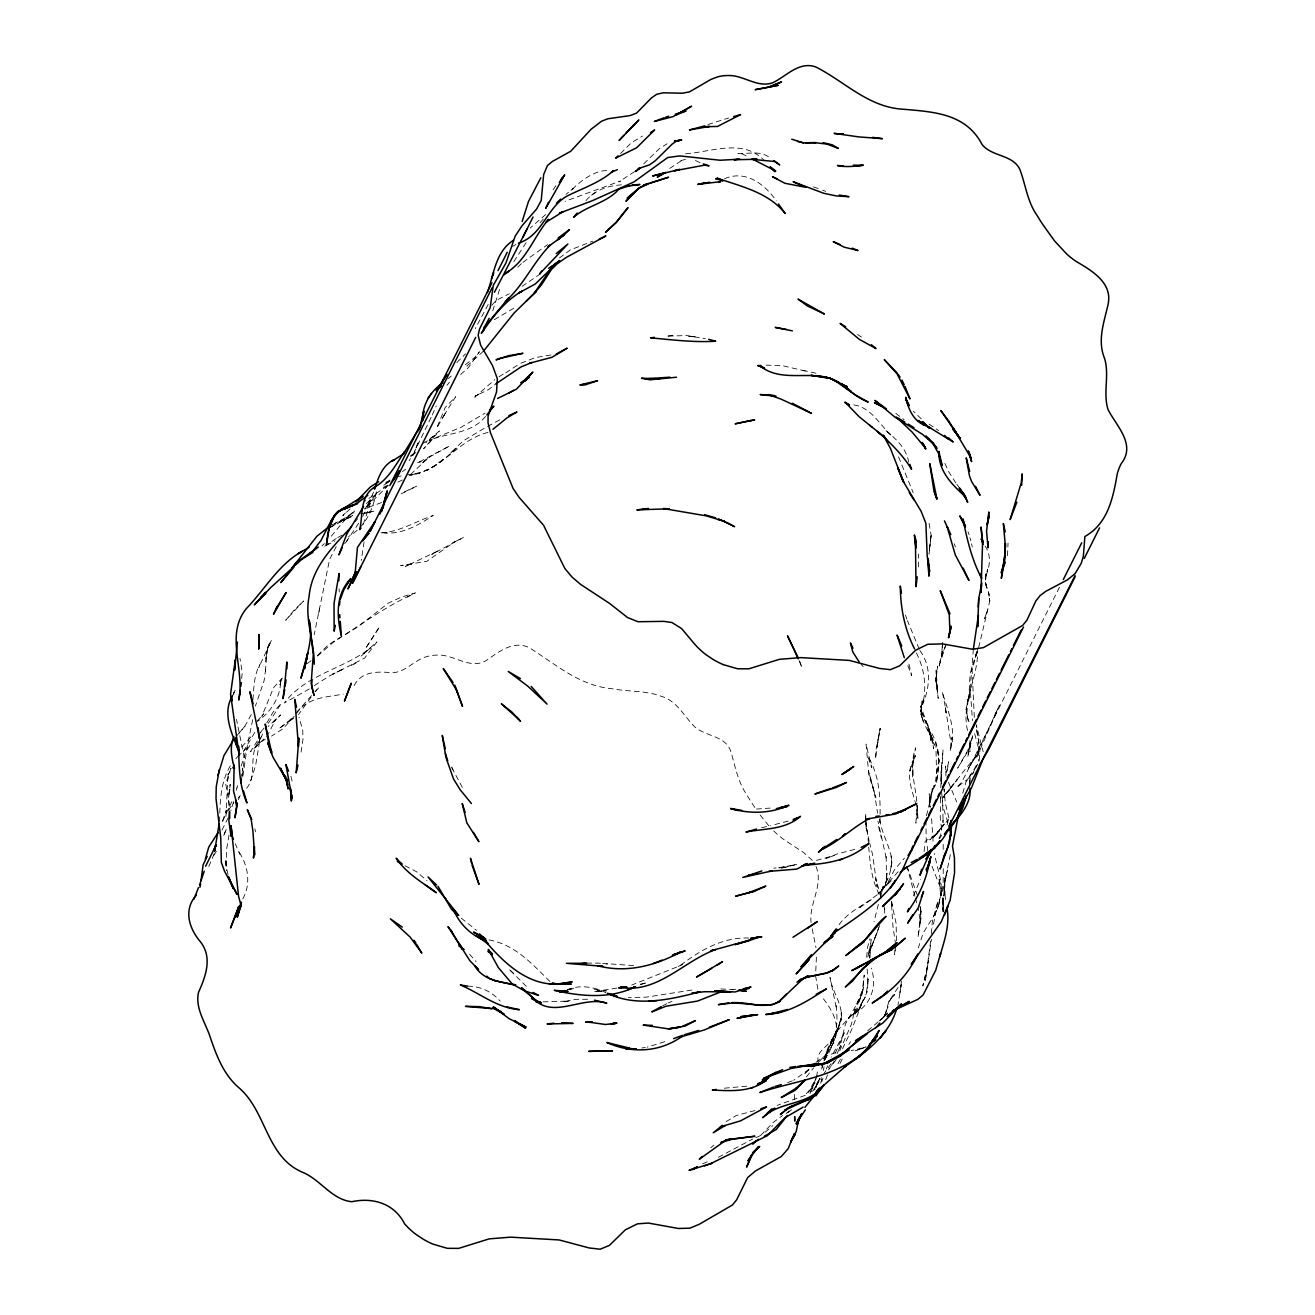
<?xml version="1.0" encoding="UTF-8"?>
<svg xmlns="http://www.w3.org/2000/svg" width="1315" height="1315" viewBox="0 0 1315 1315"><rect width="100%" height="100%" fill="white"/><g stroke="black" fill="none" stroke-linecap="round" stroke-linejoin="round"><path stroke-width="0.75" stroke-dasharray="5 3.75" d="M869.988 957.567L871.122 939.485L869.429 958.142L870.07 945.83L867.67 957.287L879.883 924.856L869.494 951.896L878.486 929.113M940.784 787.767L941.885 762.256M943.233 868.705L943.118 884.551L941.409 895.909M865.664 821.086L865.747 813.377L865.615 824.932M940.735 798.863L940.767 796.068M974.316 717.365L972.114 670.255L977.538 650.366L974.727 658.979L976.782 653.292M816.385 957.189L815.695 972.919M920.845 911.196L919.415 925.957L920.977 917.623L920.845 911.196L920.681 919.678L920.977 917.623L918.018 937.398L920.106 920.237L918.215 908.928M866.684 957.304L867.505 947.474L869.971 938.68M794.523 1121.448L794.654 1116.057M794.26 1120.725L794.359 1116.682M941.392 767.746L940.899 783.165L943.036 749.895L941.014 773.154L941.441 784.036M969.993 783.576L970.322 774.272L969.566 780.255M818.39 1062.783C815.185 1051.096 827.793 1047.085 832.642 1038.735L831.064 1040.97C839.512 1023.81 856.87 1013.98 865.27 996.885L863.889 999.581L867.16 991.411L866.223 994.321L868.196 979.116L867.489 988.913M931.234 933.716L932.434 920.664L937.99 900.824L932.762 927.88M940.669 797.893L940.258 817.404L941.556 829.157M265.663 669.171L264.101 680.743L255.389 706.139M924.1 851.397L925.152 841.321L937.694 833.184L929.738 839.858L939.189 831.129L932.582 838.214L948.444 819.409M794.293 1099.488L794.622 1094.146M918.643 566.979L918.61 554.059M896.485 940.784L896.107 923.409L891.307 901.367L892.967 926.533L895.581 944.236M977.538 648.131C979.313 676.748 959.786 703.952 968.054 732.225M364.058 541.977L361.263 560.387M884.748 913.251L884.19 907.103M901.317 984.623L897.915 1005.137M930.593 941.096L925.481 980.316L931.464 939.239M252.907 699.761C254.009 687.86 253.746 675.187 259.976 664.535L258.759 667.593L271.515 640.241L267.668 647.621L265.351 662.119L267.668 647.621L270.035 642.361L267.372 648.361L269.789 643.282L267.175 650.646L265.383 671.538M973.363 649.216L970.174 689.109L972.492 720.538M241.648 678.524L242.256 672.606L239.988 658.437M241.582 779.368L242.782 768.026L241.861 775.456M824.127 1060.268C835.863 1044.094 838.723 1024.204 835.995 1004.824L836.258 1007.504L830.012 977.439C832.033 992.463 844.345 1005.515 840.729 1021.245C836.652 1034.461 828.697 1045.984 823.88 1058.92L837.162 1029.481M942.707 642.328L941.376 654.903L942.493 645.205M950.383 854.602L944.351 883.532L944.68 895.334M975.385 768.486C983.439 756.47 978.738 741.923 976.19 728.954M877.713 742.811L875.593 759.018L875.741 750.914L880.228 728.313L877.039 747.282L879.242 732.488M901.515 981.187L899.92 992.891L901.087 984.82M935.886 678.639L937.595 666.212L935.951 680.595L938.236 698.429L935.984 680.2L937.694 692.331L936.132 670.321L935.951 680.595L936.264 675.976M928.998 554.305L931.119 535.304L928.932 522.302M927.716 966.985L922.801 986.02L928.669 960.509M835.502 1037.058L836.471 1030.927L835.502 1037.058L841.189 1017.974L841.337 1012.336L840.729 1021.245L841.189 1017.974L836.817 1031.815L838.74 1025.996L831.458 1042.236M336.213 546.596L329.621 559.352L314.186 634.734M972.689 735.973L968.3 750.569L957.665 768.19L967.741 750.503L972.689 735.973L967.692 757.144L970.158 739.934L970.026 751.802L969.336 743.895M947.162 771.001L948.625 761.796L946.274 772.447M219.621 821.776C220 801.246 220.23 780.157 232.558 762.322M816.549 1076.853L817.7 1070.016M319.578 608.204L318.542 614.121L319.068 611.196M879.899 730.22L880.228 728.313M823.387 1070.542L824.078 1066.712M242.404 775.11L244.343 757.835L236.486 719.404M895.877 946.11L894.266 954.723L895.186 950.12M926.45 815.711L933.995 784.94L928.522 804.977M301.053 752.164L302.96 739.441L302.762 730.45L299.113 717.382M229.993 789.115L228.58 796.101L230.191 784.299L228.481 799.405L229.057 810.385M242.864 776.343L247.664 743.797L253.022 718.286M823.059 1062.668L821.398 1070.163L823.552 1062.619M1007.504 555.653L1008.03 543.062M229.024 835.058L226.558 849.539L226.443 870.596M878.371 904.325L874.031 921.716M825.475 1059.545L827.168 1052.888A77.766 68.216 26.6 0 1 830.784 1043.502C843.54 1027.426 832.066 1009.476 821.316 996.195M947.047 824.982L948.246 819.837M880.935 895.745L883.154 886.294L881.149 893.444M930.116 798.205L929.212 802.101L932.204 788.852L929.935 806.72L929.245 793.8L930.116 807.525M976.716 651.484L970.059 673.79L968.695 701.076L970.388 689.126L966.13 709.295L968.333 721.573L966.13 709.295L968.317 697.476L966.624 715.459L970.059 724.483M978.672 647.473L989.768 601.07L988.568 592.391L985.527 583.794L985.971 572.124L985.527 583.794L987.17 589.712L985.362 578.337L987.713 569.165L986.003 575.526C989.981 566.157 991.395 554.782 985.034 546.054M820.708 1083.231L821.842 1078.777M233.593 801.624L230.832 810.697M499.569 289.432L492.057 313.052M824.094 1060.728L826.231 1053.167L823.568 1060.235M376.419 491.777C373.164 509.645 364.945 527.233 348.574 536.553M241.171 766.119L245.527 752.098L250.113 745.145L239.297 754.958M962.761 793.175L965.966 782.146L977.949 762.93M236.223 790.331L237.851 784.825L236.848 787.948M884.847 1015.361L888.809 1001.701L898.572 986.677M238.508 799.75L239.642 796.167M260.501 737.748L259.071 742.301L262.737 733.622L261.11 736.548M222.58 821.004L226.279 810.106L225.933 816.319L227.659 780.551L231.424 765.297M250.705 780.831L255.62 765.396L260.025 738.997L258.792 742.219M816.467 1086.009L819.919 1078.234L815.826 1087.636L818.16 1081.111L816.714 1084.07L821.086 1079.188M945.896 644.679L938.68 667.445L943.43 649.084L939.995 661.692L945.847 644.613M242.798 898.868C251.412 883.351 248.025 864.991 238.311 850.936L239.856 854.224L235.254 843.688M214.164 853.83L207.359 869.922M884.896 1015.443L888.003 1006.748L883.664 1017.218M821.842 1081.571L823.026 1078.251M939.88 902.287L934.094 916.423L935.392 913.53L923.163 932.993L918.33 947.868M987.762 609.831L984.458 618.757L986.792 612.412M823.88 1058.92L828.105 1047.595L839.808 1023.81L831.014 1043.009M222.564 821.398L226.476 812.949M825.705 1079.599L827.529 1074.832M913.366 895.811L920.352 879.636M373.542 492.155L367.625 505.091L370.649 499.815L364.321 510.105M826.346 1068.996L827.612 1065.758M418.022 442.908L413.978 453.1L409.146 460.645M826.839 1053.973L833.579 1037.14M815.908 1078.448L812.686 1086.453L808.347 1092.798M226.328 813.196L231.834 801.673M417.956 443.04L414.241 452.261L431.517 416.477M258.315 741.939C248.206 755.813 257.625 775.061 246.48 788.474M224.323 834.055L226.476 828.795L223.731 835.469M251.264 714.505L244.869 726.242L238.755 733.491M817.273 1075.423L809.974 1093.505M228.185 817.766L220.065 833.874M835.584 1036.746L830.751 1048.039L833.809 1042.532L826.165 1054.63L827.924 1052.099L815.662 1065.397M835.239 1053.184L845.003 1031.486L831.31 1057.063M972.623 774.009L976.486 765.182M939.041 838.444L940.669 834.894L943.069 819.755L943.085 822.878L942.592 797.695L977.998 753.396L968.169 768.371L974.793 758.41L999.548 705.169L976.782 757.243L979.231 745.687L978.212 754.284L978.787 742.531L976.24 724.844L983.176 751.736M432.208 414.948L436.251 405.99M837.096 1053.562L840.778 1045.474L839.595 1048.45L845.397 1024.122L861.785 995.274L864.234 974.99L862.755 991.329L858.876 1002.49L863.725 986.94L856.049 1005.613L860.109 997.937L853.682 1015.065L854.898 1009.345L851.413 1024.286L839.184 1052.033M810.813 1091.697L815.021 1082.672L808.396 1092.65M232.015 696.95L235.451 689.668L233.939 692.874M994.502 715.459L998.151 707.98M842.52 1048.778L851.578 1029.826L863.561 999.384L858.448 1011.005L860.996 1005.12L854.635 1014.72L860.174 1007.652L848.602 1018.139L856.344 1011.777L853.78 1013.849C871.023 1005.548 877.5 985.593 871.204 968.07M363.219 524.356L370.962 501.541L376.698 493.289L363.565 506.538M819.919 1078.234L813.87 1089.51L821.398 1077.593M840.022 1063.473L842.274 1058.937M1059.463 587.246L964.635 776.606L961.298 782.606L956.646 787.57L967.314 779.45L973.807 772.382M488.21 304.472L475.241 328.668M813.673 1082.393L810.073 1089.379L803.712 1096.579M233.199 694.188L234.3 692.15M257.28 740.937L250.458 751.786L267.52 735.463L275.821 719.108L272.419 723.119L280.703 714.9L268.063 726.505M266.797 722.905L272.879 712.434L281.394 703.246L268.276 723.381M838.017 1063.506L840.975 1058.164M362.693 516.351L371.405 500.21L366.606 506.817L386.84 486.945M254.847 732.323L242.552 752.837M526.115 242.716L513.277 262.441M358.666 523.304L346.601 541.287M848.898 1044.406L850.542 1041.661M213.72 855.523L217.452 849.441M311.047 697.164L298.505 714.555M282.396 678.113L280.276 681.499L281.706 678.885L279.964 684.77L280.67 681.712C280.128 698.051 270.611 712.023 257.592 721.31M834.203 1061.287L828.549 1069.818M442.629 417.496L445.933 412.318L436.679 428.115L445.21 407.469L455.598 396.736L444.24 414.965M234.481 764.525L227.824 774.913L228.991 773.006L225.786 784.151L230.47 809.695M939.518 838.658L941.704 835.239M937.957 831.721L934.834 836.241L944.351 823.995L937.957 831.721L939.913 829.14M255.455 747.643L259.565 742.844L265.219 739.227M228.136 810.319L233.873 802.775M831.08 1063.687L824.061 1073.254M836.34 1059.545L829.009 1068.848M839.085 924.675C851.841 906.479 876.398 901.695 888.463 882.234L887.263 883.68L894.463 869.741L904.424 858.169M553.04 189.771L556.639 184.758M262.556 729.776L260.156 733.014L264.118 727.968M491.728 305.359L496.199 300.33L509.398 293.755M806.391 1076.886L813.607 1067.846M241.713 746.969L253.335 734.263M620.548 153.51L630.986 143.023L642.443 136.086M447.001 385.246L449.467 382.221M344.662 543.654L348.475 539.002M294.198 716.33L283.12 728.674L271.564 736.104M431.862 440.081L423.66 448.629L439.407 430.926L425.764 442.761M354.162 685.542C361.641 670.847 378.194 671.423 392.232 672.77C405.842 672.195 414.537 659.686 427.244 656.464A38.382 33.664 26.6 0 1 437.698 655.084C454.185 654.36 470.03 670.058 486.09 660.607C498.533 652.109 513.014 640.043 528.975 647.539C555.177 663.796 579.192 685.723 611.672 688.665C628.159 691.904 645.517 690.276 661.429 696.342C676.978 700.944 684.063 716.297 694.747 726.899C705.991 736.729 726.39 735.595 731.107 752.377C735.266 766.941 738.126 782.195 746.854 794.95A310.422 272.287 26.6 0 0 752.312 803.695L756.109 809.382M540.103 222.827L544.624 217.386M331.314 536.175L344.842 519.935L342.837 521.841L355.017 510.68L346.881 516.91L334.98 523.386L352.782 515.546L329.654 527.775M355.099 521.776L357.614 518.735M236.289 736.4L244.869 726.242M296.533 712.434L313.726 693.087M257.214 721.113L263.575 713.798L261.8 716.379L273.569 687.712L281.657 678.606M288.593 721.54L293.146 717.809L278.747 728.806L288.593 721.54L292.571 716.987M296.335 713.766C306.642 697.328 326.416 697.246 343.248 694.123M235.845 758.706L238.196 756.059M760.76 1135.338L773.072 1122.583L782.573 1115.482M315.222 691.657L318.986 687.466L315.041 691.69M885.011 1015.624L887.428 1012.961M586.013 200.587C594.561 190.149 608.319 185.579 621.42 184.889M238.114 798.024L240.3 795.69M350.168 508.872L342.788 515.677L346.749 511.535M643.742 163.8L659.818 148.233L667.165 143.795M456.88 362.578L465.559 353.801M317.408 655.478L328.487 644.646L357.894 626.795L388.254 603.125L401.453 597.092L415.376 592.884L407.436 597.01L412.499 594.002M808.528 1069.605L803.662 1074.618L810.287 1068.372L793.849 1080.24M867.637 1030.829L886.014 1015.213M545.709 214.526L530.208 228.005M517.781 267.192L521.496 263.493M483.493 351.138L465.346 367.444M321.978 545.84L324.328 543.572M410.609 474.468L428.526 457.636L421.375 463.538L431.057 456.141L449.631 445.916L417.973 462.683L421.096 461.581L415.162 463.521M898.129 871.714L878.025 893.937C887.214 884.288 893.033 869.56 891.192 856.049C888.266 843.277 881.214 831.787 879.702 818.67L879.899 822.467C880.59 799.799 880.212 776.409 867.867 756.437L871.714 767.746L866.075 744.06L868.837 775.061L875.872 797.498L868.442 770.541L874.459 792.994L877.582 813.196M891.323 880.803L880.162 891.258L884.403 886.951L887.05 878.683L885.274 885.143L887.132 871.368L886.507 880.442L886.162 856.262L886.392 858.876L877.976 821.201M559.401 258.003L570.25 249.932L592.835 241.122M485.564 416.411C471.625 434.049 447.922 432.454 429.068 440.459L460.973 427.309L485.12 413.107M885.094 1015.805L887.658 1013.52L879.324 1020.834M412.121 455.664L416.378 451.9M317.507 656.086L333.599 641.983L342.821 636.016M815.892 1062.372L823.946 1056.668L836.159 1052.477M498.303 381.843L488.786 389.487L475.044 396.078L478.331 394.632L474.764 397.212L494.851 379.591M765.133 1132.248L772.809 1125.607M447.708 378.934L451.292 375.991M522.893 262.359L547.681 244.59M565.96 194.357L568.458 192.319M786.091 1113.591L789.279 1111.027M571.006 190.297L573.537 188.259L570.809 190.593C581.542 180.287 594.117 170.03 609.864 170.325M669.746 168.419L682.156 160.233M434.838 435.314L428.065 439.9M710.692 1147.748L713.897 1145.234M465.379 364.699L474.962 357.236L479.383 351.779L468.535 367.444L459.609 375.449M387.498 485.81L364.567 501.327M879.521 1020.834L882.71 1018.402M505.65 372.901L519.228 364.025M494.276 319.676L513.738 308.285M726.11 1121.629L736.384 1115.465L755.205 1110.485M306.987 663.697L313.595 658.914M595.629 192.286L589.794 196.445M680.611 965.21C700.336 950.235 723.119 936.921 748.728 938.039M402.439 471.592L405.743 469.241M389.881 480.846L383.273 485.498L388.303 482.227M811.7 1091.565L815.53 1088.886M787.471 1112.638L791.597 1109.745L787.882 1112.309M540.646 273.717L522.055 286.341M331.133 526.756L354.031 512.899M314.367 685.542L329.671 675.828L343.527 668.875L332.596 674.217L335.062 673.001M293.787 718.286L288.478 721.623M871.22 899.739L858.35 908.451L860.783 906.824M499.026 376.764L505.848 372.556M336.196 538.509L323.967 546.678L334.963 540.942M389.914 480.008L384.522 483.46L386.939 481.915M410.625 456.552L413.272 454.842M409.787 595.629C386.478 606.593 365.718 621.272 344.168 635.211M309.354 688.928L284.303 703.015C305.968 674.053 344.053 669.039 370.715 647.687L361 656.169L376.879 641.95L364.649 658.108L340.536 670.338M634.57 171.624L619.036 181.832L620.466 181.01L565.088 201.294M401.207 493.881L416.773 486.106L401.749 493.092M512.439 246.513L515.94 244.426M337.791 537.588L342.574 534.811M487.553 426.422L499.766 419.863M423.036 443.237L428.312 440.328M410.576 455.516L414.094 453.609M484.117 428.378L463.012 441.018L449.894 453.642L456.963 447.774C443.188 460.365 428.328 472.973 409.096 475.52M386.61 482.884L389.98 481.142M662.711 1005.778L666.902 1003.641M487.964 432.438C463.192 438.405 448.662 459.905 426.57 470.425L437.303 464.343L444.306 458.475L434.262 466.184L423.134 471.592L410.773 474.879L419.304 473.318L407.962 474.715M351.467 665.291L356.825 662.579L353.85 664.075M861.851 1048.893L866.092 1046.789L854.668 1051.014L863.889 1047.562M676.568 967.117L631.71 985.083M387.711 485.251L383.52 487.29L388.55 485.63M805.257 1095.346L777.149 1105.373M520.97 363.187L535.271 357.614L552.037 354.787M331.183 525.112L351.187 516.943M397.87 482.112L403.376 479.58M409.409 564.612L405.48 566.403L438.092 550.821L431.714 554.42L463.751 537.342L452.787 542.799L455.171 541.435L426.816 561.324L400.648 565.598L414.488 564.086M718.319 1157.299L752.607 1139.069M755.763 1137.689L762.059 1134.894M702.637 1163.841L707.815 1161.556M678.096 966.443L682.699 964.454M707.914 124.58L728.691 117.956M668.299 1002.934L672.014 1001.405M381.629 502.544L364.534 508.773M787.669 1082.623L792.304 1080.848M664.716 1041.694L647.095 1047.184M862.525 1047.924L851.282 1050.586M640.783 984.541L647.095 982.584L639.83 984.327M567.11 989.751C579.619 984.59 593.312 986.612 605.212 992.332M788.162 821.086L772.299 825.212M854.717 849.375L836.85 854.076L825.902 858.596L834.154 855.49L813.952 861.078M680.874 160.562L685.46 159.394M364.617 513.36L372.342 511.502L364.354 513.031M761.681 827.727L770.524 825.623M779.039 867.752L795.444 864.695L780.535 868.475L798.715 863.84M616.949 988.058L593.624 991.724L606.445 990.885L593.821 989.176L605.788 992.628M396.308 476.951L402.176 475.751M724.581 178.741C745.49 169.471 764.853 184.166 776.294 200.883M360.359 513.803L374.167 511.223M568.968 989.439L574.54 988.486L567.62 989.603M778.907 867.933L786.222 866.782L773.697 868.229M641.736 1048.022L645.32 1047.463M672.918 335.407L666.228 336.213L686.594 335.555L705.333 338.613M724.384 1088.195L747.643 1086.075M756.503 809.054L771.313 808.002M766.037 365.143L782.474 365.652L808.709 371.866M732.061 989.554L735.89 989.291M543.029 1001.882L569.066 1001.044L562.738 1001.882L576.036 999.318L588.512 999.252M691.92 990.031L646.322 997.164L628.323 997.51M380.988 532.838C399.744 531.934 415.869 521.266 433.26 515.431C417.891 525.441 400.796 535.468 381.613 532.575L386.889 532.739L381.202 532.871M685.592 153.789C711.662 152.03 743.205 138.009 764.492 160.759M586.654 963.073L600.939 963.155M633.649 965.572L606.116 963.648M720.784 988.946L733.26 989.57M693.482 336.689L688.287 336.18L695.142 336.87M467.663 986.168C480.304 986.151 491.859 991.641 500.144 1001.077M602.697 963.402L607.957 964.142M853.747 404.905C870.809 407.387 879.423 424.17 890.847 435.051M815.974 373.197L802.166 370.173M813.443 186.977L819.557 188.9M489.032 939.896C515.431 944.729 532.805 964.684 550.771 982.305M699.975 162.649L694.205 159.937M822.582 190.133L825.59 191.365M768.371 156.699C759.149 150.567 748.038 154.052 737.846 153.46L742.531 154.036L747.857 156.6M405.004 865.78L416.658 871.796L426.997 880.705M929.015 424.088L938.663 430.58M895.811 413.354L904.21 419.781M857.577 334.421L861.44 337.133M461.22 918.166L476.474 930.28M921.338 418.877L913.366 411.217M890.748 434.821L885.143 429.873C895.449 438.421 906.462 448.152 908.681 462.124M513.442 973.149L508.626 968.876L528.005 987.959M773.697 830.916L776.376 833.447A81.316 71.339 26.6 0 0 785.581 840.762L803.564 852.465L812.358 860.372M469.537 954.164L476.063 961.594M768.765 825.738L760.086 814.955M860.405 663.418L863.15 666.639M956.794 484.249L959.621 488.062M955.857 482.983L949.019 472.266L943.595 460.595M451.768 767.664L462.305 787.356M898.556 456.864L913.185 492.665M919.908 650.547C931.793 667.034 930.05 686.792 922.571 704.643C927.108 686.808 924.379 668.217 915.93 652.026M919.218 649.084L907.432 620.647M948.444 782.211L956.712 801.969M879.176 894.364C867.259 871.335 870.3 844.345 865.582 819.442L866.651 830.85L865.747 825.458L869.215 841.321M451.735 767.072L453.034 769.965M799.093 660.64L801.969 667.642L799.865 661.659M881.329 897.208L875.428 878.108L877.204 887.296L872.601 854.766L869.609 842.816M907.827 665.604L911.673 675.581L908.09 660.459M931.891 733.523C940.932 750.224 940.324 769.719 934.505 787.323L938.828 759.577L937.431 748.038L939.255 764.081L938.828 759.577L936.757 783.082L935.836 742.054L936.247 744.931M932.023 866.223L941.934 891.652L941.819 890.337L938.91 877.401L940.702 895.433L937.48 908.994L941.819 890.337L940.702 895.433L941.228 882.431L934.225 853.451M968.021 531.835L969.122 534.761M947.951 822.565L942.954 806.785L941.474 790.759M815.99 866.421C823.864 885.225 808.824 903.389 811.059 922.341M917.591 895.844L907.432 867.686L908.155 871.5M954.295 543.753L955.331 546.81M905.509 615.091L906.824 618.954M817.848 989.176L815.645 976.075M974.645 733.688L978.787 749.238L978.919 761.204M969.977 537.769L970.832 540.777M915.388 898.046L916.884 903.438M914.878 896.255L907.432 867.686M883.45 904.457L884.979 910.144M948.92 818.012L945.288 802.939L944.055 788.852L944.499 797.35L944.104 791.745M290.927 776.36L292.094 781.011M878.502 826.33L881.379 838.049M228.054 874.59L225.736 864.859L225.769 858.925L226.213 866.7M971.555 543.868L972.278 546.958M812.193 928.784L815.99 947.704M254.847 828.779L255.505 831.836M945.156 706.089L942.313 691.772C947.671 710.971 957.517 731.321 949.825 751.473L952.076 737.189L951.337 745.326L945.156 706.089L946.356 714.555L945.945 711.744M927.864 851.298L926.155 838.444L925.957 822.549M891.307 901.367L892.375 907.498L891.784 902.123M936.362 682.534L936.987 686.2M945.699 899.69L943.841 888.118L947.474 870.053L944.351 883.532L943.759 896.09L944.696 878.124L944.992 895.005M920.056 906.462L921.092 913.284L920.549 906.873M931.628 818.703L933.19 843.293M880.935 898.901L880.064 891.323L880.491 897.635M867.16 969.073L867.966 982.338M339.073 588.841L339.27 592.046M794.918 1116.55L795.098 1120.364M969.665 779.729L969.928 785.433M794.934 1116.402L795.279 1124.177M945.978 776.129L945.6 766.02L945.814 773.072M943.2 844.378L943.2 850.46M913.218 760.399L912.643 777.444L912.347 765.067L915.651 747.824C906.43 772.776 921.782 797.975 915.865 823.174L917.097 805.668L917.919 818.259C917.673 798.747 902.879 779.614 913.218 760.399M922.177 701.158C917.969 716.067 926.598 728.904 933.897 741.019L927.601 729.381L934.554 745.211L920.73 710.166L927.716 724.844L931.546 736.679L933.65 748.777L930.428 733.343L931.546 736.679L920.664 705.859L921.388 715.524L920.812 713.322L922.177 701.158M931.119 535.304L929.228 551.429L931.119 535.304M921.026 710.067L920.796 711.711L923.82 697.723L921.026 710.067M891.915 862.098L890.502 870.037L891.915 862.098M910.687 768.535L909.914 770.902L915.454 755.599L910.687 768.535M378.819 627.929L365.406 648.689L378.819 627.929M951.666 786.534L948.23 791.203L957.139 779.713L951.666 786.534M944.647 795.033L942.592 797.695L949.167 790.463L944.647 795.033M890.715 999.236L888.809 1001.701L894.808 994.387L890.715 999.236M294.149 610.127L285.717 620.269L303.551 601.004L294.149 610.127M923.212 721.458L920.812 713.322L923.212 721.458M928.735 728.346L927.716 724.844L930.741 740.361L928.735 728.346M989.077 595.087L988.568 592.391L989.768 601.07L989.077 595.087M891.356 857.89L891.192 856.049L891.603 863.971L891.356 857.89"/><path stroke-width="1.5" d="M239.938 692.265L238.722 700.057C245.215 670.173 224.898 635.342 246.119 608.845C264.709 589.728 278.303 564.595 302.105 551.33L298.357 553.664L309.173 547.139M291.404 794.194L291.371 801.065L290.352 788.293L292.127 798.813L285.914 764.541L288.577 771.149M981.812 583.022L978.755 598.259L977.686 626.729L978.36 615.436L973.363 649.216M970.043 788.145C971.374 802.528 961.725 813.771 952.898 823.798M988.584 519.195L988.814 511.979L986.579 530.981L987.976 547.829L988.288 541.747M338.843 580.77L339.089 573.488L334.026 603.437L334.158 631.216L335.341 625.365M314.236 664.223C314.4 641.523 304.357 619.381 309.107 596.435C311.589 567.505 332.942 546.629 351.598 526.608M311.984 680.315L311.639 686.331L314.038 695.388L311.162 683.405L313.299 654.426L309.107 619.99C313.595 636.805 307.069 652.355 304.587 668.678L307.776 652.898L300.921 678.228L307.085 658.207M978.755 598.259L978.229 606.905M951.567 825.59L950.614 836.258L950.022 828.088M201.014 880.738L203.085 864.892L207.195 856.328M339.533 604.982L339.895 600.971M981.648 584.912L980.957 592.523L982.502 545.232L981.072 526.986L982.667 542.092L981.171 538.92L982.716 541.714M254.189 850.575L253.483 858.07L254.42 846.646L254.584 854.931L252.94 831.425L251.099 819.031L247.335 809.695L251.773 819.639M928.423 559.467L928.932 576.167L927.634 558.497L929.656 571.45L927.223 556.245L925.875 523.304L921.125 511.305L902.846 480.78L897.767 467.811L903.701 482.227L890.403 448.382L883.351 435.199L888.118 442.054M1021.673 485.268L1022.182 473.877L1021.229 482.868L1010.15 519.573L1016.873 502.133M240.842 686.414L241.253 682.469M285.552 683.767L286.012 679.773M291.338 792.189L290.878 796.035L291.371 792.14M240.957 782.885L241.401 779.17M1005.367 551.281L1001.323 578.337L1004.446 561.061L1005.465 543.605L1004.446 561.061L1001.241 572.748L1005.318 562.294M285.076 682.682L284.566 686.562L286.801 661.955L286.9 668.875M284.829 684.359L283.004 698.561L284.73 689.57M917.212 576.841L916.029 586.704L915.404 538.427L915.865 548.158L914.369 534.926L916.111 542.684M239.626 694.287L240.234 690.359M237.44 642.098L234.563 670.288L235.286 659.9L230.569 694.123L239.199 755.32L238.492 746.049C239.182 765.248 238.87 785.104 246.957 802.972L243.472 790.792M957.682 819.13L952.471 846.104L954.46 857.824L954.542 872.897L950.104 900.413L941.326 921.634L911.279 964.388L917.969 954C908.139 974.809 892.014 991.494 872.19 1003.049L887.346 992.365M950.794 627.288L949.907 632.351L949.249 614.68L940.258 590.649L950.022 613.875M219.276 769.834L216.235 786.912L216.022 798.616L220.772 837.902L221.331 862.41L224.553 871.22L236.979 894.299L228.07 876.579L233.265 888.48L228.514 876.53M205.337 858.958L208.773 847.074L218.126 832.494M199.979 887.214L200.62 883.992M950.252 630.756L948.542 637.578L950.893 626.072M305.047 665.801L305.606 663.105M382.994 508.297L387.152 491.12L381.547 511.206M241.516 902.583L237.275 917.278L240.694 906.528M297.995 765.067L296.154 772.875L298.85 738.077L298.472 746.427L294.79 699.465L296.533 707.108M522.17 221.495L528.466 201.524L540.86 177.722M219.178 823.667L214.624 851.282L215.627 845.463L214.394 848.734L216.137 845.118M217.895 775.505L223.928 755.615L233.873 739.293M948.542 637.578L951.287 626.614M927.963 866.832L930.017 859.007C926.96 878.305 919.169 896.304 907.432 911.87L908.829 908.517M340.404 599.048L343.84 589.728L350.727 578.649C335.621 594.298 336.591 616.077 341.325 635.622L340.256 621.337M921.618 869.281L919.99 875.28L931.316 849.359L925.974 859.32L934.916 845.824M925.957 869.757L929.836 862.624L928.374 865.878L930.889 856.657L926.615 870.892M384.112 502.051L387.152 491.12M982.387 760.662L971.489 787.849L958.997 809.909L962.465 802.791M487.339 292.571C493.996 274.276 495.377 251.74 513.442 240.283M238.492 911.591L241.352 902.156L240.431 905.871L240.793 903.093L241.319 906.545L238.541 896.09L231.046 825.688L232.097 834.548M792.616 1137.475L788.277 1148.537L781.324 1156.526L755.533 1170.909L747.643 1177.582L736.63 1199.872L732.389 1205.033L699.416 1224.199L689.898 1228.177L678.343 1228.473L648.344 1223.049L637.512 1223.838L625.348 1229.821L609.42 1245.387L600.166 1249.201L589.284 1247.968L559.122 1239.946L510.565 1237.152L489.18 1238.878L458.623 1248.379L447.347 1248.33L432.947 1244.138A75.037 65.816 26.6 0 1 422.723 1238.894L416.263 1234.588A67.46 59.159 26.6 0 1 404.543 1223.772C394.27 1203.455 373.016 1197.192 351.812 1201.713C332.005 1199.724 320.794 1180.13 303.239 1172.569C266.123 1157.364 266.846 1111.865 239.051 1087.867C224.092 1075.144 216.86 1056.635 210.679 1038.587C206.11 1023.415 194.784 1008.769 198.549 992.25C205.715 976.371 212.734 957.386 200.422 941.803C188.965 928.324 183.196 909.733 196.313 895.17M381.482 511.519L382.829 506.949L379.838 514.116M928.374 865.878L930.116 860.059L928.702 863.561M237.374 803.35L234.974 817.798L236.601 806.358L235.582 799.947L236.749 803.629L233.56 791.104L234.136 765.609L234.481 768.535C231.834 758.147 229.237 746.986 233.906 736.696M484.38 326.81L482.802 331.692L484.462 328.684L481.306 333.369C492.5 317.326 504.549 301.184 521.841 291.207L518.768 293.015L535.254 283.991L559.631 260.518L550.443 267.455M964.207 799.241L958.52 816.631L950.778 826.264M966.13 796.298L963.55 803.169M239.462 908.731L241.056 903.964M896.846 1008.326C889.203 1035.135 865.812 1052.493 843.852 1067.418L846.285 1065.66L816.303 1091.729L824.111 1084.941C809.218 1105.816 779.483 1100.869 762.667 1117.684L774.732 1108.167L767.237 1113.164L771.905 1108.824M199.518 885.094L204.236 871.171M374.66 489.065C378.178 477.756 382.517 465.132 394.089 459.74L391.64 461.434L401.749 455.039M492.747 275.328L493.651 272.665L491.58 278.731M419.617 428.032L423.874 411.102L422.427 420.899C422.099 405.464 430.219 391.278 442.876 382.813M943.628 857.347L940.093 868.985L949.446 842.652L951.172 831.688L947.786 847.386L943.628 857.347L945.912 851.857M961.857 805.355L956.4 820.412L961.659 809.777L958.487 814.248M966.328 796.085L962.81 807.722L957.813 816.237M949.151 829.864L950.466 826.494M921.322 897.142L923.541 891.521L918.281 907.876L907.662 923.179L912.791 914.698M193.864 899.279L198.499 887.559M963.468 803.334L965.473 798.369M944.433 915.24L948.082 906.364M793.241 1136.587L794.507 1133.514L790.792 1142.308M751.769 1154.734L746.608 1167.128L752.344 1154.291M548.404 202.346L545.741 208.329L564.677 174.862L559.335 182.588L562.754 177.311L560.732 179.711M205.65 866.174L216.12 844.97M276.216 608.467L286.095 592.523L273.52 614.204L277.12 606.511M232.459 695.799C221.988 713.223 231.719 733.26 238.393 750.092L235.927 743.649L235.517 737.616M491.925 282.824L389.782 485.531L399.579 470.507L393.152 479.844L399.546 471.46M498.04 270.594L507.212 252.283M492.155 287.673L369.992 531.572L375.038 521.562L357.433 547.451L355.066 574.376L347.933 588.956L355.625 571.762L350.793 582.66L356.644 571.91M523.008 237.078L533.052 217.008M475.685 337.396L352.535 583.268L361.132 566.206M914.813 842.52L917.886 836.356M920.977 830.209L922.522 827.119M924.067 824.045L927.239 817.683M928.735 814.708L931.76 808.659M933.305 805.585L936.395 799.421M937.94 796.348L939.469 793.274M942.559 787.11L945.633 780.962M947.178 777.872L948.723 774.798M950.268 771.724L954.887 762.486M956.432 759.413L957.977 756.339M959.506 753.248L964.142 744.027M965.67 740.937L967.215 737.863M968.761 734.789L976.47 719.387M978.015 716.313L981.089 710.166M982.634 707.076L985.708 700.928M987.253 697.854L990.343 691.69M991.888 688.616L994.863 682.649M996.425 679.543L999.548 673.296M1001.126 670.14L1008.852 654.706M1010.413 651.599L1011.942 648.558M1013.454 645.517L1021.163 630.115M1023.497 627.074L906.38 860.947C893.263 894.66 861.341 914.188 832.905 933.666L837.014 929.475L830.735 936.231L836.176 928.867M1063.293 579.603L1081.719 542.816M1075.111 575.543L949.134 826.231L951.32 820.379C946.027 844.082 923.853 857.117 904.654 868.59L907.334 866.569L900.216 872.552M1074.98 576.973L988.65 749.353L979.313 765.626M1084.267 558.431L1099.554 527.874M527.052 228.991L494.456 292.226M442.169 382.336L446.903 374.38L436.235 390.785L440.804 386.363M418.219 430.843L420.915 425.468L403.212 454.217L404.658 451.555C395.782 464.425 388.648 479.252 374.397 487.24C359.636 496.429 362.989 515.135 359.817 529.6L360.869 527.808L359.817 529.255M911.722 848.652L913.268 845.594M489.164 318.345L484.347 327.172L508.839 297.683L504.911 302.483M793.619 1136.965L796.265 1131.311L798.895 1118.128L797.219 1124.407L801.673 1113.624L796.068 1123.783L805.372 1109.844M792.534 1138.757L795.23 1134.04L790.726 1141.552M342.081 547.78L338.925 554.848L346.864 533.89L363.565 506.538M822.598 1086.519L815.826 1095.97M752.114 1154.143L747.923 1160.866L758.361 1146.779L753.166 1152.466L759.577 1146.532L753.166 1152.466M552.366 266.468L533.956 293.639L514.034 313.101L483.493 351.138M807.788 1100.162L814.462 1095.148L818.489 1088.82M908.007 855.473L912.1 849.128L910.424 851.693M869.412 1045.474L879.143 1030.401C858.235 1075.456 800.917 1078.579 759.84 1092.535L773.598 1087.028M816.615 1092.913L804.895 1107.361M816.204 1092.781L819.36 1088.08M787.406 1115.432L776.195 1129.569L764.311 1136.259M890.239 888.167L895.499 880.425L891.915 885.702M347.144 583.827L348.82 581.411M940.077 840.893L932.762 849.572L922.259 857.495L928.209 852.12M431.484 393.448L428 398.231M940.307 840.663L932.762 849.572L939.157 842.734M294.05 567.094L280.851 582.561L296.187 562.623L313.052 550.87L321.09 540.301L331.347 520.198L336.788 512.686L363.039 496.182L357.762 500.818M814.462 1095.148L818.209 1090.184L812.703 1097.368M542.043 270.742L539.545 273.964L567.883 244.015L556.261 253.565M947.934 829.798L944.433 834.269L948.066 829.781M786.37 994.173L778.053 1002.523L802.577 979.182L808.002 975.746L800.26 980.579L805.799 977.275L803.202 978.278M368.89 533.019L362.546 540.81L368.874 533.397M486.764 414.948L493.93 406.138L489.443 410.017M935.803 845.545L932.006 850.213L936.707 844.871L930.921 851.216L928.226 853.123L935.162 847.468L923.508 856.328L933.058 849.013L918.955 858.432M875.889 1027.722L879.817 1022.988M291.93 568.031L316.948 536.208L329.638 526.263M872.897 1041.332L877.532 1035.809L871.812 1041.299M577.137 213.079L573.619 217.254C587.049 205.403 606.905 203.184 619.118 188.916M953.243 822.911L958.52 816.631L948.082 830.817M811.437 954.641L800.966 966.788L835.14 932.565L823.683 943.48L833.003 936.346L825.047 941.852M805.29 1079.746L795.756 1088.721L804.665 1080.503L797.695 1087.193L781.209 1097.548L795.049 1090.382L804.665 1080.503M624.017 135.248L619.086 140.475L638.843 119.977L626.203 132.716M803.218 966.246L809.284 959.44L796.117 973.922L804.994 964.339M871.204 932.943L865.237 939.781L845.759 955.578L864.054 941.77L855.49 947.786C868.36 939.913 874.064 925.135 886.08 916.341L867.029 937.727M265.663 593.69L260.896 597.372L265.909 592.358L254.321 604.916L270.578 587.69L290.697 569.51M374.085 488.588L376.123 486.353M355.855 501.87L370.501 486.829L378.638 481.734M265.909 592.358L256.754 602.221M636.641 190.1L625.94 201.327L638.58 188.407L649.002 183.558M440.196 386.577L438.602 388.221L441.347 385.476M755.402 1141.206L752.64 1144.05L758.426 1139.267M506.949 299.968C524.34 283.941 533.808 261.455 550.475 244.886L548.059 246.776L563.839 235.221L569.477 229.583L558.218 237.916M844.937 833.973L842.455 836.471L845.233 833.973M719.913 1127.76L722.395 1125.311M862.229 1036.302L840.926 1055.518L821.398 1065.002L849.145 1049.814L837.441 1057.474L867.423 1033.606L855.44 1040.806L882.76 1023.086L901.498 1003.887L887.165 1016.479L897.668 1008.276L909.257 1001.373L892.244 1011.104M526.099 301.349L536.241 291.42L533.956 293.639L541.238 285.158L551.527 269.328L557.248 263.756L566.37 257.362L605.886 235.944L599.328 238.985M883.664 994.945L887.592 991.099M702.128 1156.493L699.301 1159.238L725.831 1140.253L720.85 1142.554L732.258 1139.185L754.909 1136.242L726.307 1139.743M556.426 203.151L560.65 199.107M618.099 155.827L615.65 158.145L636.624 147.773L654.623 129.955L650.547 132.585M871.155 960.805L845.348 987.006L852.449 981.138L862.574 968.53L878.239 956.153L895.531 946.636L905.328 938.187L891.636 949.709L878.453 956.021L895.531 946.636L870.333 960.624M638.58 188.407L627.14 198.302L640.405 187.125L646.586 184.363L643.676 184.988L668.53 177.246L650.547 183.081M297.667 562.919L292.44 567.423L301.677 559.467L312.921 552.366M883.302 953.934L896.846 942.806L883.302 953.934L851.791 970.618L864.086 963.961M721.491 1126.051L713.24 1132.79L725.206 1125.558L722.708 1126.199L740.526 1120.873L766.546 1106.918L760.843 1108.759M503.727 275.082L508.757 271.153L506.127 272.895C526.542 260.715 533.775 236.568 548.634 219.309L546.021 222.284L563.083 211.616L559.368 213.194L592.26 200.751L633.879 181.996L667.773 157.521L679.789 155.91L720.16 160.249L738.11 159.263M492.994 429.282L506.85 417.973L516.976 411.989L508.823 415.639M639.041 168.665L635.408 171.476L640.504 167.975L638.137 168.698L649.479 164.885L655.051 160.956L672.195 144.075L677.389 140.508L675.926 141.231L681.597 139.932L675.926 141.231M553.484 265.17L556.557 262.819M495.936 383.799L521.085 366.901L531.852 362.513L529.271 363.302L551.988 357.286L567.176 348.163L556.311 353.998M367.789 495.311L357.812 502.757L344.251 509.086L357.647 503.661M309.715 553.385L318.263 547.04M869.33 1044.389L875.79 1039.606L871.138 1042.696M313.052 550.87L315.699 548.914M563.839 235.221L557.511 239.807L559.976 238.031M796.939 982.157L800.868 979.363L809.235 976.404L800.868 979.363M807.394 928.456L817.338 921.552L792.978 937.266M789.871 1106.704L780.42 1114.463L787.373 1108.693L792.846 1105.899L784.808 1110.123L810.122 1098.682L791.351 1106.112M548.618 268.342L551.856 266.222M717.168 965.128L722.543 961.659L696.523 977.061L711.612 968.432M663.565 173.136L657.237 177.196L665.834 172.413L652.635 175.98L679.608 169.405L674.348 170.802L704.429 165.18L709.064 165.854L703.328 163.865M798.665 981.154L801.69 979.231M520.609 382.78L529.14 377.405L522.334 382.303L532.904 372.096L516.351 389.224L497.563 398.478M799.109 980.826L801.838 979.116M508.511 393.399L513.507 390.308M874.064 958.651L876.826 957.008M697.377 1166.602L692.298 1169.627L696.917 1167.243M775.998 1072.152L762.256 1079.927L782.622 1069.637M803.087 1107.148L784.759 1117.865L767.5 1135.585L710.264 1163.857M862.443 964.914L855.901 968.678L876.497 957.057M661.297 1006.583L651.829 1011.876L666.031 1006.222L697.509 1001.077L720.012 992.217L726.373 991.707L714.686 990.82M911.229 862.591L917.147 859.369M518.373 243.127C542.257 235.944 546.547 207.918 566.601 196.313C582.578 188.209 600.002 182.719 613.645 170.556L611.393 172.166L617.376 169.684M836.767 839.48L820.494 850.131C838.592 842.077 852.383 827.431 869.609 818.456L866.667 819.13L895.581 813.969L916.834 803.531L901.005 811.7L906.38 809.152L896.929 812.555M816.155 994.255L826.395 988.88C807.788 1000.846 788.638 1013.635 765.692 1014.523L781.011 1012.073L770.557 1013.865L787.652 1009.427M893.115 1010.709L917.854 999.367L923.13 994.962L935.655 970.388L940.636 953.539L939.699 956.794C944.334 940.8 950.334 924.198 946.849 907.366M716.346 1089.445L712.319 1090.069C731.715 1090.875 754.005 1092.814 768.831 1077.363L757.078 1085.45L766.218 1080.766L757.555 1083.691M885.274 952.734L891.636 949.709M618.445 189.327L629.474 185.76L627.189 186.286L639.928 184.478L632.071 185.037L637.594 184.708L633.534 184.725M780.452 1070.706L763.473 1078.399L790.956 1068.52L818.818 1063.473L799.652 1066.366L814.61 1065.758L828.614 1062.323L840.926 1055.518L824.916 1063.588L828.614 1062.323L810.796 1066.465L814.61 1065.758L797.597 1066.416M694.534 1168.032L689.044 1170.366L712.253 1163.15L704.511 1165.863M770.048 86.724L781.521 81.892L768.141 87.316L755.188 89.683L778.168 85.278L768.141 87.316M754.613 891.192L735.858 896.123L754.613 891.192L765.84 886.096L748.136 892.869M586.589 963.287L566.354 963.32L602.78 966.295L597.404 965.67C626.417 973.511 655.56 965.67 681.285 951.649L672.392 955.463L685.148 950.86L673.527 954.526M629.885 988.962L634.57 987.006M628.323 989.62L635.572 986.579C610.686 999.334 580.671 996.441 554.322 990.327L568.08 991.395L560.42 991M704.758 125.878L689.438 129.955L709.41 126.47L704.347 126.75L717.53 126.437L740.575 114.619L733.606 116.624M653.226 963.517L662.07 960.18M761.878 870.941L742.745 877.434L771.971 870.908M673.592 1038.653L682.403 1035.382M664.19 117.709L654.393 121.473L672.951 116.64L691.575 106.219L676.633 114.717L686.068 110.937L675.269 114.224M861.193 847.337L868.623 843.753C851.282 859.517 828.253 863.84 805.651 865.023L814.626 863.33L801.476 866.158M793.257 819.377L798.337 817.651L793.175 820.33L800.49 816.336C785.252 829.946 764.492 828.368 745.967 832.05L756.404 829.075M586.359 384.44L597.602 380.725L579.866 384.917L586.359 384.44L582.282 384.72M803.596 864.777L807.344 863.561L796.775 869.116L768.798 871.368M709.426 1027.13L729.365 1019.618L704.281 1029.957L680.397 1037.091L682.14 1036.335C659.604 1052.427 631.825 1053.759 606.872 1042.516L629.425 1048.055M682.847 1026.111L695.454 1020.621L685.115 1026.062L668.316 1028.872L680.71 1027.015L669.434 1029.02L643.199 1025.092L652.355 1025.355M684.211 1034.806L698.643 1030.418M831.047 788.359L814.922 794.03L835.978 787.57L846.449 782.507L832.625 787.866M563.428 990.902L559.746 992.052L562.902 991.083M665.669 117.166L668.678 116.246M839.71 859.994L842.586 859.122M775.094 1086.453L781.291 1084.579M751.292 1087.965L753.101 1087.505M725.814 1140.302L729.644 1139.332M743.797 988.749L751.013 986.99L735.085 991.97L715.13 990.951L730.828 991.872L704.462 991.707L691.937 993.17L699.827 991.921C669.845 999.564 636.69 1007.504 607.3 993.252M727.261 1139.957L732.307 1138.724M896.551 812.884L901.104 811.799L892.458 813.755M757.144 873.439L748.251 875.543L751.44 874.804M704.495 182.982L697.838 184.363L709.755 182.226M747.972 421.03L735.134 423.841L754.662 419.929L747.972 421.03L751.079 420.488M776.31 808.676L789 805.306L779.713 807.92L787.126 806.555L781.751 807.706L783.773 807.361C766.875 813.771 747.808 813.508 730.614 808.528L741.709 810.369M728.855 1002.803L718.385 1004.66L735.332 1002.688L732.176 1002.556M750.635 938.433L760.119 936.773L747.89 941.129L735.085 944.597L750.109 940.028L710.905 950.745L715.574 949.561C683.373 961.265 657.434 993.861 620.121 987.384L626.926 987.023L618.707 987.894L625.348 986.858M738.389 990.211L749.32 988.305L743.567 988.732M669.91 377.175L645.254 378.884L659.736 378.786L641.49 378.243L650.054 379.805L676.485 377.224M674.348 141.182L680.167 140.245M718.121 519.491L724.417 521.348L706.155 515.842L663.533 508.56L669.302 508.806L636.855 509.875L648.476 508.445M885.751 815.037L888.989 814.527M789.855 1067.386L795.69 1066.498M750.602 938.499L761.829 936.888L756.207 937.381M675.828 140.984L678.787 140.59L674.792 140.984M739.72 159L733.984 159.773L757.193 159.263L751.49 159.345M654.393 337.363L650.596 337.856C672.162 339.78 694.106 342.607 715.656 341.193L708.703 339.303M875.938 816.385L879.225 815.957M856.805 166.035C876.086 163.208 847.567 168.715 837.392 165.476L843.523 165.937M584.846 963.287L579.405 963.944L586.605 963.418M553.73 1023.218L547.139 1023.974L573.093 1023.399L561.62 1022.758M698.676 184.215L720.719 181.684L718.549 181.7M642.032 509.497L643.758 509.332M649.068 1001.06L656.843 1000.633M853.32 165.164L862.722 165.296M636.378 1048.86L626.072 1049.271L636.23 1048.877M761.056 365.471L757.654 365.586L764.574 368.134L760.53 366.31C783.871 384.49 815.432 367.279 839.595 382.813M815.76 142.678L805.027 142.76L815.333 142.661M591.635 1022.067L585.652 1022.182L592.309 1022.084L586.391 1021.821L605.574 1024.5L616.965 1023.136L610.604 1024.007L616.324 1023.317L612.971 1023.284M843.162 134.146L838.674 133.982L843.441 134.163M719.321 178.971L715.804 178.873L719.437 179.218M792.337 403.261L811.486 413.337L781.044 399.103L768.091 394.566L773.499 396.012L760.152 394.566L770.557 395.075M734.28 1002.671C749.402 1001.915 766.168 1010.035 779.992 1001.109L772.497 1004.676L757.177 1005.12L762.19 1005.367L732.619 1002.704M752.081 159.345L774.551 161.482L779.713 164.934L774.009 160.611M823.075 142.645L832.214 144.814L838.329 148.398L826.905 144.075L814.232 142.595M817.075 375.745L829.88 378.03L811.01 375.317L830.192 378.457L847.32 386.791L841.403 384.013L851.101 391.476L841.222 383.602M765.659 394.73L770.738 395.075M627.814 1048.252L635.95 1049.091M740.197 990.507L746.312 991.214L740.707 990.507M872.568 137.368L882.414 138.667L858.925 136.924L834.121 133.374L839.447 134.015M539.955 1001.8L536.734 1001.422L541.418 1002.967L531.49 998.397L537.243 1001.668L532.148 997.362C552.234 1020.703 582.348 995.176 606.79 1003.164L594.495 1000.14M719.65 179.152L716.231 178.741L722.954 180.895L716.938 178.067C741.068 186.483 768.502 192.352 785.154 213.474L778.496 203.973M786.419 329.457L775.275 327.402L792.403 330.87M467.663 986.168L460.381 984.968C479.975 993.203 497.119 1008.063 519.392 1009.69L507.097 1006.928M462.354 948.099L459.379 944.186L469.734 960.558L478.644 969.812L474.797 965.868C483.262 980.727 500.884 981.894 515.759 984.803M494.687 980.661L515.201 985.198M614.96 995.521L610.439 994.502L617.245 996.425L608.204 993.45M797.515 141.461L804.057 143.056L791.762 139.242M772.431 395.207L776.047 396.144M730.614 808.528L738.06 810.55M839.315 195.064L848.964 196.691L836.143 195.919L823.831 193.305L793.109 181.733L805.914 187.338L784.907 183.278L772.497 176.736L777.362 178.889M704.659 514.707L715.607 517.847M552.349 982.782L557.034 984.195L571.252 984.08L549.276 984.162L556.853 984.08C523.83 985.132 498.779 957.55 479.367 934.012L485.876 939.255L473.564 932.072L483.854 937.496M495.245 980.776L489.213 978.426L486.846 976.125M723.168 664.585L737.567 668.776L748.827 668.825L779.401 659.325L800.786 657.615L849.326 660.409L879.488 668.431L890.37 669.664L899.641 665.85L915.552 650.268L927.732 644.284L942.559 643.89L972.656 649.281L983.456 647.621L1022.61 625.496L1026.851 620.318L1035.908 600.873L1040.165 595.547L1045.737 591.372L1067.632 579.767L1075.193 573.471L1081.259 563.297L1083.346 556.146L1084.875 536.52C1108.249 523.37 1113.148 497.218 1117.372 473.334A77.766 68.216 26.6 0 1 1121.005 463.948C1136.439 444.618 1116.682 426.405 1108.068 409.639C1102.808 393.103 1109.581 375.416 1104.682 358.716C1096.989 340.519 1104.156 322.043 1108.15 304.094C1112.621 282.429 1091.417 270.463 1075.785 261.208A81.316 71.339 26.6 0 1 1066.597 253.91L1054.498 240.859L1042.532 224.142A310.422 272.287 26.6 0 1 1037.058 215.413C1027.294 201.672 1025.667 184.642 1019.815 169.339C1012.566 154.332 992.118 156.896 982.19 144.683C965.687 113.024 933.124 111.841 901.893 109.129C867.703 106.745 844.148 81.136 815.547 66.835C798.764 61.197 786.403 76.237 772.76 82.763C757.276 88.286 743.386 74.791 727.918 75.547A38.382 33.664 26.6 0 0 717.464 76.911L710.971 79.393L689.537 91.853L682.452 93.217L663.418 92.806L656.777 94.236L651.369 97.984L636.608 113.09L630.033 115.605L607.842 118.777L601.481 121.259L591.027 129.297L570.759 151.258L552.464 161.4L547.467 165.509L543.67 174.5L541.221 200.472L536.684 208.921L522.071 225.687L515.184 236.141L505.979 262.934L493.289 285.339L490.183 307.677L479.515 329.095L478.15 335.341L480.649 345.237L492.517 365.603L497.349 378.736L496.544 392.051L488.062 416.132L488.029 422.855L490.479 432.783L513.064 488.44L519.113 497.382L543.522 525.211L564.842 568.474L572.009 577.038L580.655 584.435L609.667 603.486L627.567 617.557L637.989 621.732L663.993 621.354L671.981 622.537L681.614 628.603L694.764 644.235A67.46 59.159 26.6 0 0 706.467 655.034L712.927 659.357A75.037 65.816 26.6 0 0 723.168 664.585M852.169 248.157L858.038 250.54L844.115 247.154L833.266 241.631L839.858 244.475M718.894 518.981L734.575 526.707L729.003 523.567M501.031 1011.514L492.665 1007.964L504.089 1014.177L493.372 1006.895L509.102 1018.648L526.099 1027.081L514.724 1021.377L525.655 1028.264L514.938 1020.736M723.644 521.151L729.365 523.764M882.743 406.582L874.409 402.686L886.425 408.866L874.886 400.418L894.66 416.921L922.604 434.41L933.058 443.533L927.897 438.322L928.587 438.996M492.369 953.556L487.997 951.485L491.58 953.211M805.224 410.214L806.111 410.642M845.216 402.916L849.474 405.069M753.248 159.493L775.768 171.082L770.13 166.874L774.995 171.69L771.05 167.547M533.117 992.48L538.46 995.34L524.718 990.918L512.39 984.146L498.286 967.495L488.358 949.43L491.974 954.854L488.26 950.367L490.824 952.208M829.124 377.915C843.293 384.144 853.764 396.423 868.212 402.061L856.262 395.486L840.515 384.21M520.411 678.573L508.231 671.439L527.792 686.167L547.056 704.117L531.211 686.463M897.948 417.973L904.786 422.049M845.66 326.81L840.137 323.441L859.32 339.336L875.987 348.59L871.319 344.662M401.831 864.021L397.294 861.243L401.897 864.07L396.16 858.202C406.204 873.193 422.066 882.332 436.333 892.704L424.926 884.568M849.424 404.872L845.003 402.111L859.237 416.789L880.294 433.802L877.417 431.402C890.222 442.547 902.698 454.908 911.574 469.291L909.832 464.327M908.205 424.088L913.974 427.704M464.146 949.479L458.919 945.666L463.357 949.414M521.332 988.107L537.21 1001.537L521.841 987.729M879.982 433.539L882.99 435.923M402.291 927.141L390.391 918.84L410.033 936.987L421.786 953.096L416.871 944.729M869.577 425.271L872.289 427.457M925.99 435.923L934.061 444.026M948.526 437.796L953.161 441.988L918.034 420.488L930.773 428.164L923.097 424.498L924.346 425.172C912.972 420.438 908.254 408.439 905.673 397.262L908.32 405.25L905.575 398.609L909.421 405.579M896.238 416.954L912.068 432.043L925.546 448.234L922.111 442.399L925.793 449.072L923.442 444.47M436.58 884.979L428.016 876.908L458.754 915.437M944.548 435.397L948.444 439.161M518.784 719.321L501.344 703.804L511.847 712.023L520.543 721.36L516.368 716.593M457.669 915.388L451.472 909.224L438.01 886.326M444.782 897.833L446.13 899.378M960.262 438.174L952.931 429.249L959.884 438.454L952.734 427.244L971.029 457.998L968.251 450.864L971.604 461.631L969.106 452.311M959.227 488.26L965.917 498.566L962.202 491.876L965.522 496.938L967.692 502.379L963.829 493.898L965.522 496.938C952.076 484.578 938.335 471.312 938.844 451.374L942.132 465.526L938.466 453.313L932.434 442.678L936.79 448.629M897.027 372.901L884.255 359.62L896.994 373.756L909.98 398.922L904.999 386.446M453.067 682.485L443.27 668.546L456.42 689.931L462.535 706.418L454.76 685.131M452.081 931.727L447.971 926.615L462.387 949.282L459.066 943.299M486.172 941.326L488.375 944.055L475.882 935.54L486.566 940.948C470.836 935.721 459.099 923.64 452.952 908.484L456.535 913.366M471.395 803.514L460.168 789.723L453.511 778.94L445.884 757.226L442.267 735.447L445.308 748.827M959.457 488.588L963.09 493.191L959.621 488.062M859.057 661.807L852.827 652.01L850.427 642.953L852.991 648.18M934.998 445.341L936.855 447.955M909.29 492.714L913.958 499.864M898.194 374.315L900.068 377.191M414.011 940.209L416.033 943.299M461.91 948.444L450.848 930.198M981.615 578.288C971.818 559.812 966.985 539.249 962.925 518.883L965.226 527.052L959.818 515.875L965.522 526.066M473.449 832.428L478.89 841.682L466.809 822.812L462.222 803.514L465.132 812.473M975.533 486.303L980.02 495.295L971.506 481.389L969.434 475.751L966.229 457.883L969.697 471.395M901.761 645.977L897.06 635.063L904.309 657.681M901.942 380.051L904.227 384.851M950.827 534.646L947.129 526.69L955.265 554.881L968.941 580.425L963.172 568.179M944.449 520.871L948.099 528.794M271.811 751.901L267.701 742.926L271.811 753.314L265.219 724.039L269.789 749.238L273.175 757.506L286.752 780.387L280.457 768.091L287.229 782.672L288.018 788.918L285.519 775.981M798.386 658.338L787.521 635.852L798.287 658.799M914.582 648.952C904.621 629.441 900.463 607.793 900.298 586.013L901.416 593.312M979.856 573.652L981.615 577.992M232.311 836.307L233.445 839.249M455.582 687.778L457.867 693.679M445.44 753.544L447.708 760.728M471.986 865.007L479.005 884.321L470.458 858.284L471.477 862.788M1005.202 531.901L1003.329 523.502L1005.531 547.517M253.17 703.788L249.916 691.739L259.565 738.915L258.085 727.622M232.065 700.879L231.407 697.049L231.802 700.007M983.143 544.394L982.289 539.413L982.667 542.092M229.714 818.423L229.517 811.503L228.859 820.692L230.98 836.192L230.898 832.806M339.681 614.664L339.96 617.754M943.134 903.882L942.954 898.112L943.365 911.574L943.25 907.728M259.154 634.603L258.743 648.887L259.154 634.603M327.254 538.525L326.399 544.788C328.816 533.232 328.766 519.162 338.678 510.927L334.454 515.414L329.095 528.466C331.166 516.483 340.273 507.442 352.453 505.42L339.303 511.058L347.982 506.522C333.632 510.828 328.602 525.03 327.254 538.525M987.68 522.104L987.203 524.899L988.929 515.513L987.68 522.104M237.9 909.273L230.569 927.979L238.788 906.265L235.138 917.623L237.9 909.273M351.237 683.389L344.53 700.862L351.237 683.389M903.471 883.828L896.353 893.74L882.529 906.495L899.904 889.022L894.742 895.252L903.471 883.828M621.091 216.433L616.357 222.531L605.525 232.262L616.225 222.136L628.011 207.573L621.091 216.433M869.873 1045.228L864.152 1052.329L869.873 1045.228M885.998 1030.5L879.817 1038.373L885.998 1030.5M531.013 374.085L525.014 380.906L531.013 374.085M866.026 1050.175L859.007 1056.635L866.026 1050.175M823.042 848.126L818.423 852.235L825.245 846.318L823.042 848.126M851.035 768.519L841.863 774.551L853.747 766.448L843.967 773.236L851.035 768.519M838.592 966.114L831.606 971.243L838.592 966.114M861.161 1054.942L853.862 1060.104L861.161 1054.942M833.661 969.911L828.056 972.706L806.637 977.16L825.458 973.379L833.661 969.911M499.108 358.65L496.018 359.883L508.806 355.625L522.959 353.308L499.141 358.584M748.564 1015.87L736.942 1018.385L757.67 1014.638L740.624 1016.709L752.722 1015.081L748.564 1015.87M571.943 981.927L556.771 984.261L571.943 981.927M539.594 1001.997L536.158 1002.112L539.66 1002.145M612.412 1050.849L588.791 1051.375L612.412 1050.849M479.055 1006.632L465.494 1006.353L492.221 1008.671L479.055 1006.632M818.555 311.228L807.459 306L798.024 299.097L824.423 314.038L818.555 311.228M926.861 425.945L922.44 421.573L928.867 427.934L926.861 425.945M948.74 421.079L940.833 410.527L957.879 435.462L948.74 421.079M936.658 498.204L933.929 491.103L929.787 463.653L936.97 499.273L934.538 492.007L936.658 498.204M286.867 780.896L286.44 778.661L287.541 784.973L286.867 780.896"/></g></svg>
